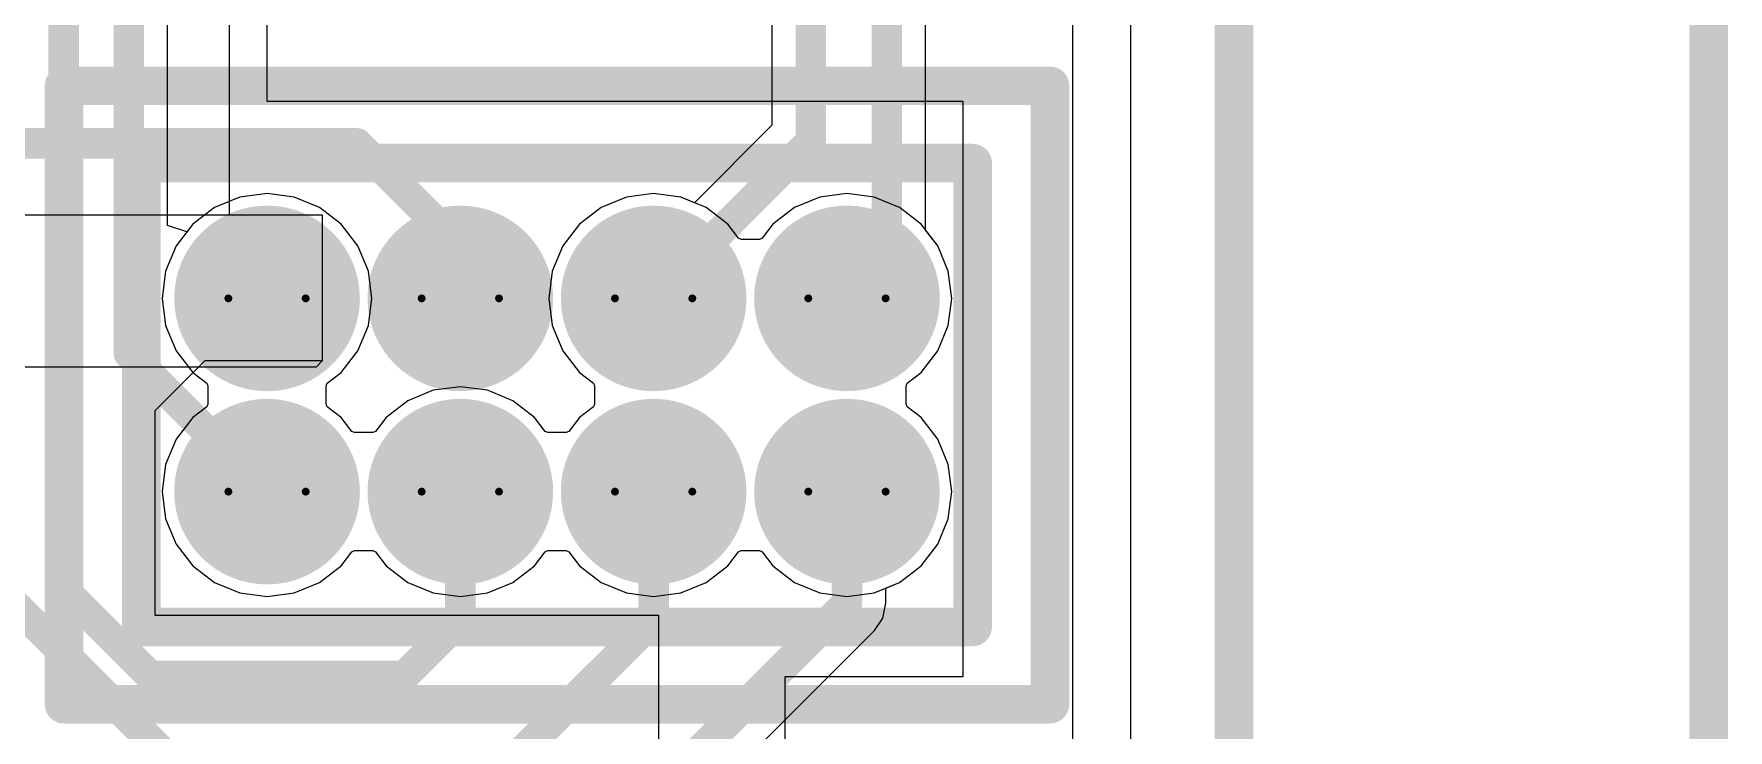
# Model space of a CAD drawing. Header units: inches. Extents: x -3 to 423, y -3 to 110.
# Drawn here: x 56.18 to 67.31, y 4.07 to 8.65 of the extents above; entities that cross this region are included whole.
import ezdxf

# ---------------------------------------------------------------- set-up
doc = ezdxf.new("R2010")
doc.units = ezdxf.units.IN
for name, color, linetype in [('Board Outline', 56, 'Continuous'), ('Bottom Layer', 5, 'Continuous'), ('Bottom Overlay', 54, 'Continuous'), ('Bottom Solder', 6, 'Continuous'), ('Drill Drawing', 1, 'Continuous'), ('Mechanical 1', 6, 'Continuous'), ('Mechanical 3', 76, 'Continuous'), ('Mid Layer', 16, 'Continuous'), ('Mid Layer 2', 76, 'Continuous'), ('Multi-Layer', 9, 'Continuous'), ('Pad Holes', 156, 'Continuous'), ('Top Layer', 1, 'Continuous'), ('Top Solder', 216, 'Continuous')]:
    doc.layers.add(name, color=color, linetype=linetype)

msp = doc.modelspace()

# ---------------------------------------------------------------- hatches: boundary and pattern name
at = {"layer": 'Bottom Layer'}
h = msp.add_hatch(color=5, dxfattribs=at)
edge = h.paths.add_edge_path()
edge.add_arc((57.708, 6.911), 0.533, 0, 360)
h = msp.add_hatch(color=5, dxfattribs=at)
edge = h.paths.add_edge_path()
edge.add_arc((58.978, 6.911), 0.533, 0, 360)
h = msp.add_hatch(color=5, dxfattribs=at)
edge = h.paths.add_edge_path()
edge.add_arc((60.248, 6.911), 0.533, 0, 360)
h = msp.add_hatch(color=5, dxfattribs=at)
edge = h.paths.add_edge_path()
edge.add_arc((61.518, 6.911), 0.533, 0, 360)
h = msp.add_hatch(color=5, dxfattribs=at)
edge = h.paths.add_edge_path()
edge.add_arc((57.708, 5.641), 0.533, 0, 360)
h = msp.add_hatch(color=5, dxfattribs=at)
edge = h.paths.add_edge_path()
edge.add_arc((58.978, 5.641), 0.533, 0, 360)
h = msp.add_hatch(color=5, dxfattribs=at)
edge = h.paths.add_edge_path()
edge.add_arc((60.248, 5.641), 0.533, 0, 360)
h = msp.add_hatch(color=5, dxfattribs=at)
edge = h.paths.add_edge_path()
edge.add_arc((61.518, 5.641), 0.533, 0, 360)
at = {"layer": 'Bottom Solder'}
h = msp.add_hatch(color=6, dxfattribs=at)
edge = h.paths.add_edge_path()
edge.add_arc((57.708, 6.911), 0.61, 0, 360)
h = msp.add_hatch(color=6, dxfattribs=at)
edge = h.paths.add_edge_path()
edge.add_arc((58.978, 6.911), 0.61, 0, 360)
h = msp.add_hatch(color=6, dxfattribs=at)
edge = h.paths.add_edge_path()
edge.add_arc((60.248, 6.911), 0.61, 0, 360)
h = msp.add_hatch(color=6, dxfattribs=at)
edge = h.paths.add_edge_path()
edge.add_arc((61.518, 6.911), 0.61, 0, 360)
h = msp.add_hatch(color=6, dxfattribs=at)
edge = h.paths.add_edge_path()
edge.add_arc((57.708, 5.641), 0.61, 0, 360)
h = msp.add_hatch(color=6, dxfattribs=at)
edge = h.paths.add_edge_path()
edge.add_arc((58.978, 5.641), 0.61, 0, 360)
h = msp.add_hatch(color=6, dxfattribs=at)
edge = h.paths.add_edge_path()
edge.add_arc((60.248, 5.641), 0.61, 0, 360)
h = msp.add_hatch(color=6, dxfattribs=at)
edge = h.paths.add_edge_path()
edge.add_arc((61.518, 5.641), 0.61, 0, 360)
at = {"layer": 'Mid Layer'}
h = msp.add_hatch(color=16, dxfattribs=at)
edge = h.paths.add_edge_path()
edge.add_arc((57.708, 6.911), 0.533, 0, 360)
h = msp.add_hatch(color=16, dxfattribs=at)
edge = h.paths.add_edge_path()
edge.add_arc((58.978, 6.911), 0.533, 0, 360)
h = msp.add_hatch(color=16, dxfattribs=at)
edge = h.paths.add_edge_path()
edge.add_arc((60.248, 6.911), 0.533, 0, 360)
h = msp.add_hatch(color=16, dxfattribs=at)
edge = h.paths.add_edge_path()
edge.add_arc((61.518, 6.911), 0.533, 0, 360)
h = msp.add_hatch(color=16, dxfattribs=at)
edge = h.paths.add_edge_path()
edge.add_arc((57.708, 5.641), 0.533, 0, 360)
h = msp.add_hatch(color=16, dxfattribs=at)
edge = h.paths.add_edge_path()
edge.add_arc((58.978, 5.641), 0.533, 0, 360)
h = msp.add_hatch(color=16, dxfattribs=at)
edge = h.paths.add_edge_path()
edge.add_arc((60.248, 5.641), 0.533, 0, 360)
h = msp.add_hatch(color=16, dxfattribs=at)
edge = h.paths.add_edge_path()
edge.add_arc((61.518, 5.641), 0.533, 0, 360)
at = {"layer": 'Mid Layer 2'}
h = msp.add_hatch(color=76, dxfattribs=at)
edge = h.paths.add_edge_path()
edge.add_arc((57.708, 6.911), 0.533, 0, 360)
h = msp.add_hatch(color=76, dxfattribs=at)
edge = h.paths.add_edge_path()
edge.add_arc((58.978, 6.911), 0.533, 0, 360)
h = msp.add_hatch(color=76, dxfattribs=at)
edge = h.paths.add_edge_path()
edge.add_arc((60.248, 6.911), 0.533, 0, 360)
h = msp.add_hatch(color=76, dxfattribs=at)
edge = h.paths.add_edge_path()
edge.add_arc((61.518, 6.911), 0.533, 0, 360)
h = msp.add_hatch(color=76, dxfattribs=at)
edge = h.paths.add_edge_path()
edge.add_arc((57.708, 5.641), 0.533, 0, 360)
h = msp.add_hatch(color=76, dxfattribs=at)
edge = h.paths.add_edge_path()
edge.add_arc((58.978, 5.641), 0.533, 0, 360)
h = msp.add_hatch(color=76, dxfattribs=at)
edge = h.paths.add_edge_path()
edge.add_arc((60.248, 5.641), 0.533, 0, 360)
h = msp.add_hatch(color=76, dxfattribs=at)
edge = h.paths.add_edge_path()
edge.add_arc((61.518, 5.641), 0.533, 0, 360)
at = {"layer": 'Multi-Layer'}
h = msp.add_hatch(color=9, dxfattribs=at)
edge = h.paths.add_edge_path()
edge.add_arc((57.708, 6.911), 0.533, 0, 360)
h = msp.add_hatch(color=9, dxfattribs=at)
edge = h.paths.add_edge_path()
edge.add_arc((58.978, 6.911), 0.533, 0, 360)
h = msp.add_hatch(color=9, dxfattribs=at)
edge = h.paths.add_edge_path()
edge.add_arc((60.248, 6.911), 0.533, 0, 360)
h = msp.add_hatch(color=9, dxfattribs=at)
edge = h.paths.add_edge_path()
edge.add_arc((61.518, 6.911), 0.533, 0, 360)
h = msp.add_hatch(color=9, dxfattribs=at)
edge = h.paths.add_edge_path()
edge.add_arc((57.708, 5.641), 0.533, 0, 360)
h = msp.add_hatch(color=9, dxfattribs=at)
edge = h.paths.add_edge_path()
edge.add_arc((58.978, 5.641), 0.533, 0, 360)
h = msp.add_hatch(color=9, dxfattribs=at)
edge = h.paths.add_edge_path()
edge.add_arc((60.248, 5.641), 0.533, 0, 360)
h = msp.add_hatch(color=9, dxfattribs=at)
edge = h.paths.add_edge_path()
edge.add_arc((61.518, 5.641), 0.533, 0, 360)
at = {"layer": 'Pad Holes'}
h = msp.add_hatch(color=7, dxfattribs=at)
edge = h.paths.add_edge_path()
edge.add_arc((57.708, 6.911), 0.356, 0, 360)
h = msp.add_hatch(color=7, dxfattribs=at)
edge = h.paths.add_edge_path()
edge.add_arc((58.978, 6.911), 0.356, 0, 360)
h = msp.add_hatch(color=7, dxfattribs=at)
edge = h.paths.add_edge_path()
edge.add_arc((60.248, 6.911), 0.356, 0, 360)
h = msp.add_hatch(color=7, dxfattribs=at)
edge = h.paths.add_edge_path()
edge.add_arc((61.518, 6.911), 0.356, 0, 360)
h = msp.add_hatch(color=7, dxfattribs=at)
edge = h.paths.add_edge_path()
edge.add_arc((57.708, 5.641), 0.356, 0, 360)
h = msp.add_hatch(color=7, dxfattribs=at)
edge = h.paths.add_edge_path()
edge.add_arc((58.978, 5.641), 0.356, 0, 360)
h = msp.add_hatch(color=7, dxfattribs=at)
edge = h.paths.add_edge_path()
edge.add_arc((60.248, 5.641), 0.356, 0, 360)
h = msp.add_hatch(color=7, dxfattribs=at)
edge = h.paths.add_edge_path()
edge.add_arc((61.518, 5.641), 0.356, 0, 360)
at = {"layer": 'Top Layer'}
h = msp.add_hatch(color=1, dxfattribs=at)
edge = h.paths.add_edge_path()
edge.add_arc((57.708, 6.911), 0.533, 0, 360)
h = msp.add_hatch(color=1, dxfattribs=at)
edge = h.paths.add_edge_path()
edge.add_arc((58.978, 6.911), 0.533, 0, 360)
h = msp.add_hatch(color=1, dxfattribs=at)
edge = h.paths.add_edge_path()
edge.add_arc((60.248, 6.911), 0.533, 0, 360)
h = msp.add_hatch(color=1, dxfattribs=at)
edge = h.paths.add_edge_path()
edge.add_arc((61.518, 6.911), 0.533, 0, 360)
h = msp.add_hatch(color=1, dxfattribs=at)
edge = h.paths.add_edge_path()
edge.add_arc((57.708, 5.641), 0.533, 0, 360)
h = msp.add_hatch(color=1, dxfattribs=at)
edge = h.paths.add_edge_path()
edge.add_arc((58.978, 5.641), 0.533, 0, 360)
h = msp.add_hatch(color=1, dxfattribs=at)
edge = h.paths.add_edge_path()
edge.add_arc((60.248, 5.641), 0.533, 0, 360)
h = msp.add_hatch(color=1, dxfattribs=at)
edge = h.paths.add_edge_path()
edge.add_arc((61.518, 5.641), 0.533, 0, 360)
at = {"layer": 'Top Solder'}
h = msp.add_hatch(color=216, dxfattribs=at)
edge = h.paths.add_edge_path()
edge.add_arc((57.708, 6.911), 0.61, 0, 360)
h = msp.add_hatch(color=216, dxfattribs=at)
edge = h.paths.add_edge_path()
edge.add_arc((58.978, 6.911), 0.61, 0, 360)
h = msp.add_hatch(color=216, dxfattribs=at)
edge = h.paths.add_edge_path()
edge.add_arc((60.248, 6.911), 0.61, 0, 360)
h = msp.add_hatch(color=216, dxfattribs=at)
edge = h.paths.add_edge_path()
edge.add_arc((61.518, 6.911), 0.61, 0, 360)
h = msp.add_hatch(color=216, dxfattribs=at)
edge = h.paths.add_edge_path()
edge.add_arc((57.708, 5.641), 0.61, 0, 360)
h = msp.add_hatch(color=216, dxfattribs=at)
edge = h.paths.add_edge_path()
edge.add_arc((58.978, 5.641), 0.61, 0, 360)
h = msp.add_hatch(color=216, dxfattribs=at)
edge = h.paths.add_edge_path()
edge.add_arc((60.248, 5.641), 0.61, 0, 360)
h = msp.add_hatch(color=216, dxfattribs=at)
edge = h.paths.add_edge_path()
edge.add_arc((61.518, 5.641), 0.61, 0, 360)

# ---------------------------------------------------------------- linework, layer by layer
at = {"layer": 'Board Outline', "const_width": 0.254}
msp.add_lwpolyline([(64.06, 79.42), (64.06, 0)], dxfattribs=at)
at = {"layer": 'Bottom Layer'}
for p, q in [((62.035, 7.36), (62.035, 49.815)), ((61.025, 41.594), (61.025, 8.049)), ((57.055, 7.391), (57.055, 28.781)), ((63, 25.206), (63, 2.967)), ((61.025, 8.049), (60.516, 7.54)), ((57.53, 7.577), (57.363, 7.508)), ((57.708, 7.6), (57.53, 7.577)), ((57.886, 7.577), (57.708, 7.6)), ((58.053, 7.508), (57.886, 7.577)), ((60.07, 7.577), (59.903, 7.508)), ((60.248, 7.6), (60.07, 7.577)), ((60.426, 7.577), (60.248, 7.6)), ((60.516, 7.54), (60.426, 7.577)), ((57.363, 7.508), (57.221, 7.398)), ((58.195, 7.398), (58.053, 7.508)), ((59.903, 7.508), (59.761, 7.398)), ((57.182, 7.348), (57.055, 7.391)), ((57.221, 7.398), (57.182, 7.348)), ((58.305, 7.256), (58.195, 7.398)), ((59.761, 7.398), (59.651, 7.256)), ((62.115, 7.256), (62.035, 7.36)), ((58.374, 7.089), (58.305, 7.256)), ((59.651, 7.256), (59.582, 7.089)), ((62.184, 7.089), (62.115, 7.256)), ((58.397, 6.911), (58.374, 7.089)), ((59.582, 7.089), (59.559, 6.911)), ((62.207, 6.911), (62.184, 7.089)), ((58.374, 6.733), (58.397, 6.911)), ((59.559, 6.911), (59.582, 6.733)), ((62.184, 6.733), (62.207, 6.911)), ((58.305, 6.566), (58.374, 6.733)), ((59.582, 6.733), (59.651, 6.566)), ((62.115, 6.566), (62.184, 6.733)), ((58.195, 6.424), (58.305, 6.566)), ((59.651, 6.566), (59.761, 6.424)), ((62.005, 6.424), (62.115, 6.566)), ((58.096, 6.337), (58.103, 6.353)), ((58.103, 6.353), (58.195, 6.424)), ((59.761, 6.424), (59.853, 6.353)), ((59.853, 6.353), (59.86, 6.337)), ((61.906, 6.337), (61.913, 6.353)), ((61.913, 6.353), (62.005, 6.424)), ((58.096, 6.215), (58.096, 6.337)), ((58.633, 6.238), (58.491, 6.128)), ((58.8, 6.307), (58.633, 6.238)), ((58.978, 6.33), (58.8, 6.307)), ((59.156, 6.307), (58.978, 6.33)), ((59.323, 6.238), (59.156, 6.307)), ((59.465, 6.128), (59.323, 6.238)), ((59.86, 6.337), (59.86, 6.215)), ((61.906, 6.215), (61.906, 6.337)), ((58.103, 6.199), (58.096, 6.215)), ((58.195, 6.128), (58.103, 6.199)), ((58.266, 6.036), (58.195, 6.128)), ((58.491, 6.128), (58.42, 6.036)), ((59.536, 6.036), (59.465, 6.128)), ((59.761, 6.128), (59.69, 6.036)), ((59.853, 6.199), (59.761, 6.128)), ((59.86, 6.215), (59.853, 6.199)), ((61.913, 6.199), (61.906, 6.215)), ((62.005, 6.128), (61.913, 6.199)), ((62.115, 5.986), (62.005, 6.128)), ((58.282, 6.029), (58.266, 6.036)), ((58.404, 6.029), (58.282, 6.029)), ((58.42, 6.036), (58.404, 6.029)), ((59.552, 6.029), (59.536, 6.036)), ((59.674, 6.029), (59.552, 6.029)), ((59.69, 6.036), (59.674, 6.029)), ((62.184, 5.819), (62.115, 5.986)), ((62.207, 5.641), (62.184, 5.819)), ((62.184, 5.463), (62.207, 5.641)), ((62.115, 5.296), (62.184, 5.463)), ((62.005, 5.154), (62.115, 5.296)), ((61.863, 5.044), (62.005, 5.154)), ((61.773, 5.007), (61.863, 5.044)), ((61.753, 4.81), (61.773, 4.908)), ((61.773, 4.908), (61.773, 5.007)), ((61.698, 4.728), (61.753, 4.81)), ((60.33, 3.36), (61.698, 4.728))]:
    msp.add_line(p, q, dxfattribs=at)
at = {"layer": 'Bottom Layer', "const_width": 0.2}
for points in [[(61.28, 50.29), (61.28, 7.943)], [(61.78, 49.815), (61.78, 7.173)], [(56.372, 4.998), (56.372, 32.341)], [(56.8, 6.549), (56.8, 28.887)], [(60.248, 6.911), (61.28, 7.943)], [(61.518, 6.911), (61.78, 7.173)], [(56.8, 6.549), (57.708, 5.641)], [(58.978, 4.798), (58.978, 5.641)], [(60.248, 4.798), (60.248, 5.641)], [(61.518, 4.908), (61.518, 5.641)], [(56.372, 4.998), (56.94, 4.43)], [(58.61, 4.43), (58.978, 4.798)], [(59.38, 3.93), (60.248, 4.798)], [(60.15, 3.54), (61.518, 4.908)], [(56.94, 4.43), (58.61, 4.43)]]:
    msp.add_lwpolyline(points, dxfattribs=at)
at = {"layer": 'Bottom Layer', "const_width": 0.1}
for points in [[(61.23, 7.943, 1), (61.33, 7.943, 1)], [(61.23, 7.943, 1), (61.33, 7.943, 1)], [(61.73, 7.173, 1), (61.83, 7.173, 1)], [(61.73, 7.173, 1), (61.83, 7.173, 1)], [(60.198, 6.911, 1), (60.298, 6.911, 1)], [(61.468, 6.911, 1), (61.568, 6.911, 1)], [(56.75, 6.549, 1), (56.85, 6.549, 1)], [(56.75, 6.549, 1), (56.85, 6.549, 1)], [(57.658, 5.641, 1), (57.758, 5.641, 1)], [(58.928, 5.641, 1), (59.028, 5.641, 1)], [(60.198, 5.641, 1), (60.298, 5.641, 1)], [(61.468, 5.641, 1), (61.568, 5.641, 1)], [(56.322, 4.998, 1), (56.422, 4.998, 1)], [(56.322, 4.998, 1), (56.422, 4.998, 1)], [(58.928, 4.798, 1), (59.028, 4.798, 1)], [(58.928, 4.798, 1), (59.028, 4.798, 1)], [(60.198, 4.798, 1), (60.298, 4.798, 1)], [(60.198, 4.798, 1), (60.298, 4.798, 1)], [(61.468, 4.908, 1), (61.568, 4.908, 1)], [(61.468, 4.908, 1), (61.568, 4.908, 1)], [(56.89, 4.43, 1), (56.99, 4.43, 1)], [(56.89, 4.43, 1), (56.99, 4.43, 1)], [(58.56, 4.43, 1), (58.66, 4.43, 1)], [(58.56, 4.43, 1), (58.66, 4.43, 1)]]:
    msp.add_lwpolyline(points, format="xyb", close=True, dxfattribs=at)
at = {"layer": 'Bottom Overlay', "const_width": 0.254}
for points in [[(56.374, 4.244), (56.374, 8.308)], [(56.374, 8.308), (62.851, 8.308)], [(62.851, 4.244), (62.851, 8.308)], [(56.374, 4.244), (62.851, 4.244)]]:
    msp.add_lwpolyline(points, dxfattribs=at)
at = {"layer": 'Bottom Overlay', "const_width": 0.127}
for points in [[(56.311, 8.308, 1), (56.438, 8.308, 1)], [(56.311, 8.308, 1), (56.438, 8.308, 1)], [(62.788, 8.308, 1), (62.915, 8.308, 1)], [(62.788, 8.308, 1), (62.915, 8.308, 1)], [(56.311, 4.244, 1), (56.438, 4.244, 1)], [(56.311, 4.244, 1), (56.438, 4.244, 1)], [(62.788, 4.244, 1), (62.915, 4.244, 1)], [(62.788, 4.244, 1), (62.915, 4.244, 1)]]:
    msp.add_lwpolyline(points, format="xyb", close=True, dxfattribs=at)
at = {"layer": 'Drill Drawing'}
for points, const_width in [([(57.962, 6.911, 1), (57.454, 6.911, 1)], 0.0508), ([(59.232, 6.911, 1), (58.724, 6.911, 1)], 0.0508), ([(60.502, 6.911, 1), (59.994, 6.911, 1)], 0.0508), ([(61.772, 6.911, 1), (61.264, 6.911, 1)], 0.0508), ([(57.441, 6.911, 1), (57.467, 6.911, 1)], 0.0254), ([(57.949, 6.911, 1), (57.975, 6.911, 1)], 0.0254), ([(58.711, 6.911, 1), (58.737, 6.911, 1)], 0.0254), ([(59.219, 6.911, 1), (59.245, 6.911, 1)], 0.0254), ([(59.981, 6.911, 1), (60.007, 6.911, 1)], 0.0254), ([(60.489, 6.911, 1), (60.515, 6.911, 1)], 0.0254), ([(61.251, 6.911, 1), (61.277, 6.911, 1)], 0.0254), ([(61.759, 6.911, 1), (61.785, 6.911, 1)], 0.0254), ([(57.962, 5.641, 1), (57.454, 5.641, 1)], 0.0508), ([(59.232, 5.641, 1), (58.724, 5.641, 1)], 0.0508), ([(60.502, 5.641, 1), (59.994, 5.641, 1)], 0.0508), ([(61.772, 5.641, 1), (61.264, 5.641, 1)], 0.0508), ([(57.441, 5.641, 1), (57.467, 5.641, 1)], 0.0254), ([(57.949, 5.641, 1), (57.975, 5.641, 1)], 0.0254), ([(58.711, 5.641, 1), (58.737, 5.641, 1)], 0.0254), ([(59.219, 5.641, 1), (59.245, 5.641, 1)], 0.0254), ([(59.981, 5.641, 1), (60.007, 5.641, 1)], 0.0254), ([(60.489, 5.641, 1), (60.515, 5.641, 1)], 0.0254), ([(61.251, 5.641, 1), (61.277, 5.641, 1)], 0.0254), ([(61.759, 5.641, 1), (61.785, 5.641, 1)], 0.0254)]:
    msp.add_lwpolyline(points, format="xyb", close=True, dxfattribs=dict(at, const_width=const_width))
at = {"layer": 'Mechanical 1', "const_width": 0.254}
for points in [[(64.06, 79.42), (64.06, 0)], [(56.882, 4.752), (56.882, 7.8)], [(56.882, 7.8), (62.343, 7.8)], [(62.343, 4.752), (62.343, 7.8)], [(56.882, 4.752), (62.343, 4.752)]]:
    msp.add_lwpolyline(points, dxfattribs=at)
at = {"layer": 'Mechanical 1', "const_width": 0.127}
for points in [[(56.819, 7.8, 1), (56.946, 7.8, 1)], [(56.819, 7.8, 1), (56.946, 7.8, 1)], [(62.28, 7.8, 1), (62.407, 7.8, 1)], [(62.28, 7.8, 1), (62.407, 7.8, 1)], [(56.819, 4.752, 1), (56.946, 4.752, 1)], [(56.819, 4.752, 1), (56.946, 4.752, 1)], [(62.28, 4.752, 1), (62.407, 4.752, 1)], [(62.28, 4.752, 1), (62.407, 4.752, 1)]]:
    msp.add_lwpolyline(points, format="xyb", close=True, dxfattribs=at)
at = {"layer": 'Mechanical 3', "const_width": 0.254}
msp.add_lwpolyline([(67.18, 0), (67.18, 32.041)], dxfattribs=at)
at = {"layer": 'Mid Layer'}
for p, q in [((63, 25.206), (63, 0.8)), ((57.53, 7.577), (57.363, 7.508)), ((57.708, 7.6), (57.53, 7.577)), ((57.886, 7.577), (57.708, 7.6)), ((58.053, 7.508), (57.886, 7.577)), ((60.07, 7.577), (59.903, 7.508)), ((60.248, 7.6), (60.07, 7.577)), ((60.426, 7.577), (60.248, 7.6)), ((60.593, 7.508), (60.426, 7.577)), ((61.34, 7.577), (61.173, 7.508)), ((61.518, 7.6), (61.34, 7.577)), ((61.696, 7.577), (61.518, 7.6)), ((61.863, 7.508), (61.696, 7.577)), ((57.363, 7.508), (57.221, 7.398)), ((58.195, 7.398), (58.053, 7.508)), ((59.903, 7.508), (59.761, 7.398)), ((60.735, 7.398), (60.593, 7.508)), ((61.173, 7.508), (61.031, 7.398)), ((62.005, 7.398), (61.863, 7.508)), ((57.221, 7.398), (57.111, 7.256)), ((58.305, 7.256), (58.195, 7.398)), ((59.761, 7.398), (59.651, 7.256)), ((60.806, 7.306), (60.735, 7.398)), ((61.031, 7.398), (60.96, 7.306)), ((62.115, 7.256), (62.005, 7.398)), ((57.111, 7.256), (57.042, 7.089)), ((58.374, 7.089), (58.305, 7.256)), ((59.651, 7.256), (59.582, 7.089)), ((60.822, 7.299), (60.806, 7.306)), ((60.944, 7.299), (60.822, 7.299)), ((60.96, 7.306), (60.944, 7.299)), ((62.184, 7.089), (62.115, 7.256)), ((57.042, 7.089), (57.019, 6.911)), ((58.397, 6.911), (58.374, 7.089)), ((59.582, 7.089), (59.559, 6.911)), ((62.207, 6.911), (62.184, 7.089)), ((57.019, 6.911), (57.042, 6.733)), ((58.374, 6.733), (58.397, 6.911)), ((59.559, 6.911), (59.582, 6.733)), ((62.184, 6.733), (62.207, 6.911)), ((57.042, 6.733), (57.111, 6.566)), ((58.305, 6.566), (58.374, 6.733)), ((59.582, 6.733), (59.651, 6.566)), ((62.115, 6.566), (62.184, 6.733)), ((57.111, 6.566), (57.221, 6.424)), ((58.195, 6.424), (58.305, 6.566)), ((59.651, 6.566), (59.761, 6.424)), ((62.005, 6.424), (62.115, 6.566)), ((57.221, 6.424), (57.313, 6.353)), ((57.313, 6.353), (57.32, 6.337)), ((58.096, 6.337), (58.103, 6.353)), ((58.103, 6.353), (58.195, 6.424)), ((59.761, 6.424), (59.853, 6.353)), ((59.853, 6.353), (59.86, 6.337)), ((61.906, 6.337), (61.913, 6.353)), ((61.913, 6.353), (62.005, 6.424)), ((57.32, 6.337), (57.32, 6.215)), ((58.096, 6.215), (58.096, 6.337)), ((58.633, 6.238), (58.491, 6.128)), ((58.8, 6.307), (58.633, 6.238)), ((58.978, 6.33), (58.8, 6.307)), ((59.156, 6.307), (58.978, 6.33)), ((59.323, 6.238), (59.156, 6.307)), ((59.465, 6.128), (59.323, 6.238)), ((59.86, 6.337), (59.86, 6.215)), ((61.906, 6.215), (61.906, 6.337)), ((57.221, 6.128), (57.111, 5.986)), ((57.313, 6.199), (57.221, 6.128)), ((57.32, 6.215), (57.313, 6.199)), ((58.103, 6.199), (58.096, 6.215)), ((58.195, 6.128), (58.103, 6.199)), ((58.266, 6.036), (58.195, 6.128)), ((58.491, 6.128), (58.42, 6.036)), ((59.536, 6.036), (59.465, 6.128)), ((59.761, 6.128), (59.69, 6.036)), ((59.853, 6.199), (59.761, 6.128)), ((59.86, 6.215), (59.853, 6.199)), ((61.913, 6.199), (61.906, 6.215)), ((62.005, 6.128), (61.913, 6.199)), ((62.115, 5.986), (62.005, 6.128)), ((58.282, 6.029), (58.266, 6.036)), ((58.404, 6.029), (58.282, 6.029)), ((58.42, 6.036), (58.404, 6.029)), ((59.552, 6.029), (59.536, 6.036)), ((59.674, 6.029), (59.552, 6.029)), ((59.69, 6.036), (59.674, 6.029)), ((57.111, 5.986), (57.042, 5.819)), ((62.184, 5.819), (62.115, 5.986)), ((57.042, 5.819), (57.019, 5.641)), ((62.207, 5.641), (62.184, 5.819)), ((57.019, 5.641), (57.042, 5.463)), ((62.184, 5.463), (62.207, 5.641)), ((57.042, 5.463), (57.111, 5.296)), ((62.115, 5.296), (62.184, 5.463)), ((57.111, 5.296), (57.221, 5.154)), ((58.195, 5.154), (58.266, 5.246)), ((58.266, 5.246), (58.282, 5.253)), ((58.282, 5.253), (58.404, 5.253)), ((58.404, 5.253), (58.42, 5.246)), ((58.42, 5.246), (58.491, 5.154)), ((59.465, 5.154), (59.536, 5.246)), ((59.536, 5.246), (59.552, 5.253)), ((59.552, 5.253), (59.674, 5.253)), ((59.674, 5.253), (59.69, 5.246)), ((59.69, 5.246), (59.761, 5.154)), ((60.735, 5.154), (60.806, 5.246)), ((60.806, 5.246), (60.822, 5.253)), ((60.822, 5.253), (60.944, 5.253)), ((60.944, 5.253), (60.96, 5.246)), ((60.96, 5.246), (61.031, 5.154)), ((62.005, 5.154), (62.115, 5.296)), ((57.221, 5.154), (57.363, 5.044)), ((58.053, 5.044), (58.195, 5.154)), ((58.491, 5.154), (58.633, 5.044)), ((59.323, 5.044), (59.465, 5.154)), ((59.761, 5.154), (59.903, 5.044)), ((60.593, 5.044), (60.735, 5.154)), ((61.031, 5.154), (61.173, 5.044)), ((61.863, 5.044), (62.005, 5.154)), ((57.363, 5.044), (57.53, 4.975)), ((57.886, 4.975), (58.053, 5.044)), ((58.633, 5.044), (58.8, 4.975)), ((59.156, 4.975), (59.323, 5.044)), ((59.903, 5.044), (60.07, 4.975)), ((60.426, 4.975), (60.593, 5.044)), ((61.173, 5.044), (61.34, 4.975)), ((61.696, 4.975), (61.863, 5.044)), ((57.53, 4.975), (57.708, 4.952)), ((57.708, 4.952), (57.886, 4.975)), ((58.8, 4.975), (58.978, 4.952)), ((58.978, 4.952), (59.156, 4.975)), ((60.07, 4.975), (60.248, 4.952)), ((60.248, 4.952), (60.426, 4.975)), ((61.34, 4.975), (61.518, 4.952)), ((61.518, 4.952), (61.696, 4.975))]:
    msp.add_line(p, q, dxfattribs=at)
at = {"layer": 'Mid Layer 2'}
for p, q in [((57.708, 8.204), (57.708, 27.82)), ((57.459, 19.394), (57.459, 7.46)), ((63.38, 11.788), (63.38, 0.965)), ((62.281, 8.204), (57.708, 8.204)), ((62.281, 4.425), (62.281, 8.204)), ((54.89, 7.46), (58.07, 7.46)), ((57.459, 7.46), (58.07, 7.46)), ((58.07, 7.46), (58.07, 6.5)), ((58.07, 7.46), (58.07, 6.5)), ((58.03, 6.46), (54.89, 6.46)), ((57.299, 6.5), (56.97, 6.171)), ((58.07, 6.5), (57.299, 6.5)), ((58.07, 6.5), (58.03, 6.46)), ((56.97, 6.171), (56.97, 4.83)), ((56.97, 4.83), (60.28, 4.83)), ((60.28, 4.83), (60.28, 0.99)), ((61.112, 0.965), (61.112, 4.425)), ((61.112, 4.425), (62.281, 4.425))]:
    msp.add_line(p, q, dxfattribs=at)
at = {"layer": 'Top Layer'}
for p, q in [((63, 25.206), (63, 0.8)), ((57.53, 7.577), (57.363, 7.508)), ((57.708, 7.6), (57.53, 7.577)), ((57.886, 7.577), (57.708, 7.6)), ((58.053, 7.508), (57.886, 7.577)), ((60.07, 7.577), (59.903, 7.508)), ((60.248, 7.6), (60.07, 7.577)), ((60.426, 7.577), (60.248, 7.6)), ((60.593, 7.508), (60.426, 7.577)), ((61.34, 7.577), (61.173, 7.508)), ((61.518, 7.6), (61.34, 7.577)), ((61.696, 7.577), (61.518, 7.6)), ((61.863, 7.508), (61.696, 7.577)), ((57.363, 7.508), (57.221, 7.398)), ((58.195, 7.398), (58.053, 7.508)), ((59.903, 7.508), (59.761, 7.398)), ((60.735, 7.398), (60.593, 7.508)), ((61.173, 7.508), (61.031, 7.398)), ((62.005, 7.398), (61.863, 7.508)), ((57.221, 7.398), (57.111, 7.256)), ((58.305, 7.256), (58.195, 7.398)), ((59.761, 7.398), (59.651, 7.256)), ((60.806, 7.306), (60.735, 7.398)), ((61.031, 7.398), (60.96, 7.306)), ((62.115, 7.256), (62.005, 7.398)), ((57.111, 7.256), (57.042, 7.089)), ((58.374, 7.089), (58.305, 7.256)), ((59.651, 7.256), (59.582, 7.089)), ((60.822, 7.299), (60.806, 7.306)), ((60.944, 7.299), (60.822, 7.299)), ((60.96, 7.306), (60.944, 7.299)), ((62.184, 7.089), (62.115, 7.256)), ((57.042, 7.089), (57.019, 6.911)), ((58.397, 6.911), (58.374, 7.089)), ((59.582, 7.089), (59.559, 6.911)), ((62.207, 6.911), (62.184, 7.089)), ((57.019, 6.911), (57.042, 6.733)), ((58.374, 6.733), (58.397, 6.911)), ((59.559, 6.911), (59.582, 6.733)), ((62.184, 6.733), (62.207, 6.911)), ((57.042, 6.733), (57.111, 6.566)), ((58.305, 6.566), (58.374, 6.733)), ((59.582, 6.733), (59.651, 6.566)), ((62.115, 6.566), (62.184, 6.733)), ((57.111, 6.566), (57.221, 6.424)), ((58.195, 6.424), (58.305, 6.566)), ((59.651, 6.566), (59.761, 6.424)), ((62.005, 6.424), (62.115, 6.566)), ((57.221, 6.424), (57.313, 6.353)), ((57.313, 6.353), (57.32, 6.337)), ((58.096, 6.337), (58.103, 6.353)), ((58.103, 6.353), (58.195, 6.424)), ((59.761, 6.424), (59.853, 6.353)), ((59.853, 6.353), (59.86, 6.337)), ((61.906, 6.337), (61.913, 6.353)), ((61.913, 6.353), (62.005, 6.424)), ((57.32, 6.337), (57.32, 6.215)), ((58.096, 6.215), (58.096, 6.337)), ((58.633, 6.238), (58.491, 6.128)), ((58.8, 6.307), (58.633, 6.238)), ((58.978, 6.33), (58.8, 6.307)), ((59.156, 6.307), (58.978, 6.33)), ((59.323, 6.238), (59.156, 6.307)), ((59.465, 6.128), (59.323, 6.238)), ((59.86, 6.337), (59.86, 6.215)), ((61.906, 6.215), (61.906, 6.337)), ((57.221, 6.128), (57.111, 5.986)), ((57.313, 6.199), (57.221, 6.128)), ((57.32, 6.215), (57.313, 6.199)), ((58.103, 6.199), (58.096, 6.215)), ((58.195, 6.128), (58.103, 6.199)), ((58.266, 6.036), (58.195, 6.128)), ((58.491, 6.128), (58.42, 6.036)), ((59.536, 6.036), (59.465, 6.128)), ((59.761, 6.128), (59.69, 6.036)), ((59.853, 6.199), (59.761, 6.128)), ((59.86, 6.215), (59.853, 6.199)), ((61.913, 6.199), (61.906, 6.215)), ((62.005, 6.128), (61.913, 6.199)), ((62.115, 5.986), (62.005, 6.128)), ((58.282, 6.029), (58.266, 6.036)), ((58.404, 6.029), (58.282, 6.029)), ((58.42, 6.036), (58.404, 6.029)), ((59.552, 6.029), (59.536, 6.036)), ((59.674, 6.029), (59.552, 6.029)), ((59.69, 6.036), (59.674, 6.029)), ((57.111, 5.986), (57.042, 5.819)), ((62.184, 5.819), (62.115, 5.986)), ((57.042, 5.819), (57.019, 5.641)), ((62.207, 5.641), (62.184, 5.819)), ((57.019, 5.641), (57.042, 5.463)), ((62.184, 5.463), (62.207, 5.641)), ((57.042, 5.463), (57.111, 5.296)), ((62.115, 5.296), (62.184, 5.463)), ((57.111, 5.296), (57.221, 5.154)), ((58.195, 5.154), (58.266, 5.246)), ((58.266, 5.246), (58.282, 5.253)), ((58.282, 5.253), (58.404, 5.253)), ((58.404, 5.253), (58.42, 5.246)), ((58.42, 5.246), (58.491, 5.154)), ((59.465, 5.154), (59.536, 5.246)), ((59.536, 5.246), (59.552, 5.253)), ((59.552, 5.253), (59.674, 5.253)), ((59.674, 5.253), (59.69, 5.246)), ((59.69, 5.246), (59.761, 5.154)), ((60.735, 5.154), (60.806, 5.246)), ((60.806, 5.246), (60.822, 5.253)), ((60.822, 5.253), (60.944, 5.253)), ((60.944, 5.253), (60.96, 5.246)), ((60.96, 5.246), (61.031, 5.154)), ((62.005, 5.154), (62.115, 5.296)), ((57.221, 5.154), (57.363, 5.044)), ((58.053, 5.044), (58.195, 5.154)), ((58.491, 5.154), (58.633, 5.044)), ((59.323, 5.044), (59.465, 5.154)), ((59.761, 5.154), (59.903, 5.044)), ((60.593, 5.044), (60.735, 5.154)), ((61.031, 5.154), (61.173, 5.044)), ((61.863, 5.044), (62.005, 5.154)), ((57.363, 5.044), (57.53, 4.975)), ((57.886, 4.975), (58.053, 5.044)), ((58.633, 5.044), (58.8, 4.975)), ((59.156, 4.975), (59.323, 5.044)), ((59.903, 5.044), (60.07, 4.975)), ((60.426, 4.975), (60.593, 5.044)), ((61.173, 5.044), (61.34, 4.975)), ((61.696, 4.975), (61.863, 5.044)), ((57.53, 4.975), (57.708, 4.952)), ((57.708, 4.952), (57.886, 4.975)), ((58.8, 4.975), (58.978, 4.952)), ((58.978, 4.952), (59.156, 4.975)), ((60.07, 4.975), (60.248, 4.952)), ((60.248, 4.952), (60.426, 4.975)), ((61.34, 4.975), (61.518, 4.952)), ((61.518, 4.952), (61.696, 4.975))]:
    msp.add_line(p, q, dxfattribs=at)
at = {"layer": 'Top Layer', "const_width": 0.2}
for points in [[(53.52, 7.93), (58.3, 7.93)], [(58.3, 7.93), (58.978, 7.252)], [(58.978, 6.911), (58.978, 7.252)], [(55.58, 5.37), (57.459, 3.491)]]:
    msp.add_lwpolyline(points, dxfattribs=at)
at = {"layer": 'Top Layer', "const_width": 0.1}
for points in [[(58.25, 7.93, 1), (58.35, 7.93, 1)], [(58.25, 7.93, 1), (58.35, 7.93, 1)], [(58.928, 7.252, 1), (59.028, 7.252, 1)], [(58.928, 7.252, 1), (59.028, 7.252, 1)], [(58.928, 6.911, 1), (59.028, 6.911, 1)]]:
    msp.add_lwpolyline(points, format="xyb", close=True, dxfattribs=at)

doc.saveas('drawing.dxf')
